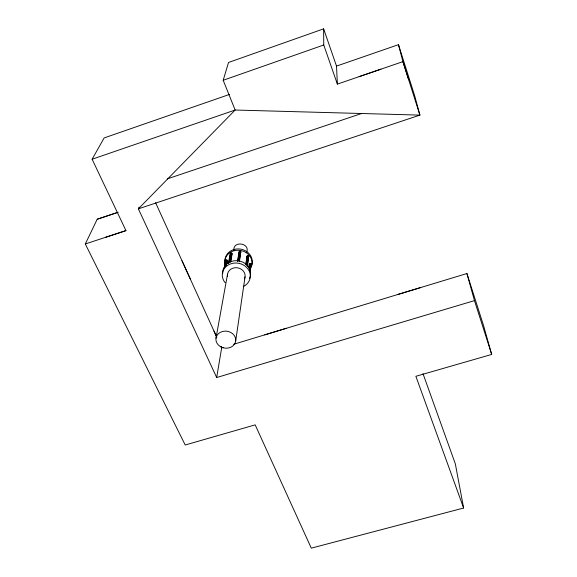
<?xml version="1.0" encoding="UTF-8"?>
<svg xmlns="http://www.w3.org/2000/svg" width="577" height="577" viewBox="0 0 577 577"><rect width="100%" height="100%" fill="white"/><g stroke="black" fill="none" stroke-linecap="round" stroke-linejoin="round"><path stroke-width="0.87" d="M233.887 250.324C232.899 240.335 250.562 243.068 246.646 252.293M249.992 270.988L250.973 263.891L250.346 263.538L249.257 264.237L248.752 267.793M250.18 271.637L250.973 263.891M249.603 268.86L250.346 263.538M249.004 268.117L249.632 263.682M247.223 265.903L248.687 255.899L248.052 255.546L246.963 256.253L245.788 264.151M247.483 266.206L248.687 255.899M235.654 341.166A9.946 8.518 8.2 0 0 222.051 331.616A9.946 8.518 8.2 0 0 219.772 346.193A9.946 8.518 8.2 0 0 235.654 341.166L245.045 276.91M246.639 265.189L248.052 255.546M246.04 264.461L247.331 255.69M239.188 261.446L240.782 251.507L240.147 251.146L239.058 251.86L237.472 261.446M239.426 261.749L240.782 251.507M238.582 260.725L240.147 251.146M237.847 260.876L239.426 251.298M118.227 212.242L97.21 219.231L85.309 243.977L185.21 444.997L255.185 424.86L311.291 548.15L463.627 508.02L415.873 376.291L491.691 354.437L474.474 300.617L216.678 377.531L221.655 347.924L220.926 346.323L221.655 347.924L223.371 347.404M230.367 262.059L231.932 253.325L231.29 252.964L230.201 253.671L228.449 263.285M230.497 261.532L230.814 259.787M231.125 258.034L231.932 253.325M230.713 261.835L232.12 253.967M229.552 262.564L231.29 252.964M215.986 338.223L227.526 274.234M228.665 263.588L230.576 253.115M229.603 258.698L229.92 256.953M227.064 263.559L227.554 260.905L226.725 259.91L225.643 260.616L224.309 267.678M226.379 265.557L227.36 260.263M224.684 267.115L226.011 260.054M225.008 265.68L225.643 260.616M225.571 266.084L226.725 259.91M216.678 377.531L138.372 208.838L235.156 110.027L223.191 80.268L228.535 62.467L323.632 28.85L336.521 66.095L337.372 84.112L402.926 61.638L398.476 44.667L336.521 66.095M139.043 207.172L138.372 208.838L419.912 115.111L414.639 95.652L398.476 44.667M105.562 237.32L125.952 230.612L92.125 159.223L104.134 137.932L229.624 94.383M227.187 261.468L227.554 260.905M240.602 252.719L240.977 252.156M248.499 257.111L248.875 256.549M250.786 265.088L251.161 264.533M223.191 80.268L323.747 44.999L323.632 28.85M92.125 159.223L235.156 110.027L419.912 115.111L402.926 61.638L408.682 79.749M359.067 76.669L380.914 69.19M167.359 178.863L361.635 113.489M97.21 219.231L116.475 212.826M85.309 243.977L125.952 230.612M233.663 344.281L466.93 273.527L483.504 325.435L491.691 354.437M264.728 334.862L286.502 328.255M397.957 294.45L420.763 287.534M155.595 202.693L216.801 337.257M182.036 260.818L190.23 278.842M213.995 331.09L216.548 336.701M423.006 373.687L455.347 463.915L463.627 508.02M323.747 44.999L337.372 84.112M230.201 253.671L230.396 254.327M239.058 251.86L239.246 252.51M249.257 264.237L249.444 264.879M246.963 256.253L247.144 256.902M466.93 273.527L474.474 300.617M225.174 282.744A14.072 12.449 8.9 0 1 228.247 265.002A14.072 12.449 8.9 0 1 248.146 269.214A14.072 12.449 8.9 0 1 243.242 286.574M225.203 265.269A13.718 12.218 9.1 0 1 240.241 250.418A13.718 12.218 9.1 0 1 250.202 269.106M225.102 262.333A13.682 12.196 9.2 0 1 240.458 249.091A13.682 12.196 9.2 0 1 251.197 266.336M222.744 273.52A14.007 12.405 9 0 1 238.986 260.934A14.007 12.405 9 0 1 249.538 278.41M227.533 276.282A8.857 7.84 8.9 0 1 237.464 267.793A8.857 7.84 8.9 0 1 244.432 278.864"/></g></svg>
